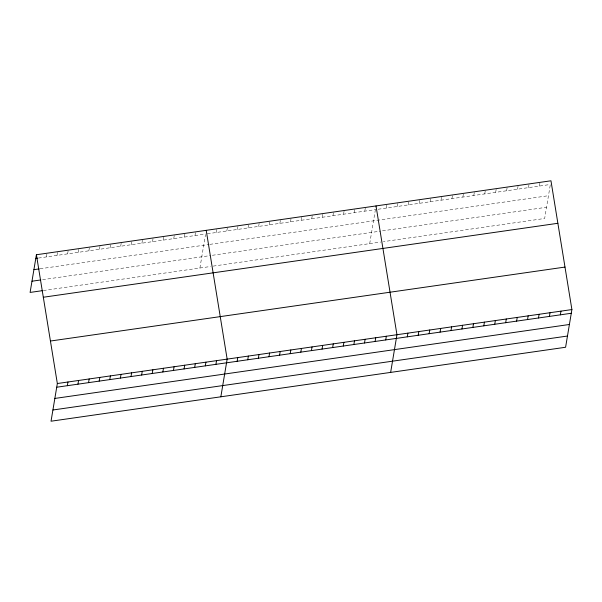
<?xml version="1.0" encoding="UTF-8"?>
<svg xmlns="http://www.w3.org/2000/svg" width="602" height="602" viewBox="0 0 602 602"><rect width="100%" height="100%" fill="white"/><g stroke="black" fill="none" stroke-linecap="round" stroke-linejoin="round"><path stroke-width="0.45" stroke-dasharray="3.01 2.26" d="M46.399 256.919L47.016 253.224M57.009 255.391L57.634 251.696M67.627 253.863L68.244 250.169M78.237 252.343L78.854 248.649M88.848 250.816L89.472 247.121M99.465 249.288L100.082 245.593M110.076 247.768L110.693 244.066M120.686 246.241L121.311 242.546M131.304 244.713L131.921 241.018M141.914 243.185L142.531 239.491M152.524 241.665L153.149 237.971M163.142 240.138L163.759 236.443M173.752 238.61L174.369 234.915M184.362 237.09L184.987 233.388M194.98 235.563L195.597 231.868M199.902 268.025L205.463 234.788M216.201 232.515L216.825 228.813M226.819 230.987L227.436 227.293M237.429 229.46L238.046 225.765M248.039 227.932L248.664 224.237M258.657 226.412L259.274 222.717M269.267 224.885L269.884 221.19M279.877 223.357L280.502 219.662M290.495 221.837L291.112 218.135M301.105 220.309L301.722 216.615M311.716 218.782L312.34 215.087M322.333 217.254L322.95 213.559M332.944 215.734L333.561 212.039M343.554 214.207L344.178 210.512M354.172 212.679L354.789 208.984M364.782 211.159L365.399 207.464M369.711 243.614L375.859 206.862M386.326 208.059L386.951 204.364M397.267 206.486L397.884 202.791M408.201 204.913L408.818 201.218M419.135 203.348L419.752 199.646M430.069 201.775L430.686 198.081M441.003 200.203L441.62 196.508M451.936 198.63L452.553 194.935M462.87 197.057L463.487 193.362M473.804 195.484L474.421 191.79M484.738 193.912L485.355 190.217M495.672 192.347L496.289 188.644M506.606 190.774L507.223 187.079M517.539 189.201L518.164 185.506M528.473 187.628L529.098 183.934M539.407 186.056L540.032 182.361M550.22 185.235L544.659 218.473L383.376 241.65M38.438 258.062L205.591 234.035M207.359 233.779L375.392 209.631M378.131 209.24L550.348 184.483M40.101 268.77L209.022 244.487M209.902 244.359L548.467 195.703M42.591 279.689L210.625 255.534M212.393 255.286L380.697 231.093M382.518 230.829L546.533 207.254M43.367 290.525L210.519 266.498M213.168 266.114L380.645 242.049"/><path stroke-width="0.9" d="M36.406 254.744L57.34 383.527L51.035 421.212L565.594 347.256L571.9 309.571L550.965 180.788L36.406 254.744L30.1 292.429L42.479 290.653M67.334 385.701L67.958 381.999M77.951 384.174L78.569 380.479M88.562 382.646L89.179 378.951M99.172 381.119L99.797 377.424M109.79 379.599L110.407 375.904M120.4 378.071L121.017 374.376M131.01 376.543L131.635 372.849M141.628 375.023L142.245 371.321M152.238 373.496L152.855 369.801M162.849 371.968L163.473 368.273M173.466 370.441L174.083 366.746M184.077 368.921L184.694 365.226M194.687 367.393L195.311 363.698M205.305 365.865L205.922 362.171M215.915 364.345L216.532 360.651M220.844 396.801L227.15 359.123L206.208 230.34M237.143 361.29L237.76 357.596M247.753 359.77L248.37 356.068M258.363 358.243L258.988 354.548M268.981 356.715L269.598 353.02M279.591 355.188L280.208 351.493M290.202 353.667L290.826 349.973M300.819 352.14L301.436 348.445M311.43 350.612L312.047 346.918M322.04 349.092L322.664 345.39M332.658 347.565L333.275 343.87M343.268 346.037L343.885 342.342M353.878 344.51L354.503 340.815M364.496 342.989L365.113 339.295M375.106 341.462L375.723 337.767M385.716 339.934L386.341 336.24M390.645 372.397L396.951 334.72L376.017 205.937M407.268 336.842L407.885 333.147M418.202 335.269L418.819 331.574M429.136 333.696L429.753 330.001M440.07 332.123L440.687 328.429M451.003 330.551L451.62 326.856M461.937 328.985L462.554 325.283M472.871 327.413L473.488 323.718M483.805 325.84L484.422 322.145M494.739 324.267L495.363 320.573M505.672 322.695L506.297 319M516.606 321.122L517.231 317.427M527.548 319.557L528.165 315.854M538.481 317.984L539.099 314.289M549.415 316.411L550.032 312.716M560.349 314.838L560.966 311.144M35.789 258.439L37.557 258.19M33.908 269.658L39.22 268.898M31.974 281.217L40.823 279.945M43.314 297.245L557.873 223.289M50.433 341.033L564.992 267.07M57.34 383.527L571.9 309.571M56.723 387.221L571.283 313.266M54.85 398.441L569.402 324.486M52.916 409.992L567.468 336.036"/></g></svg>
